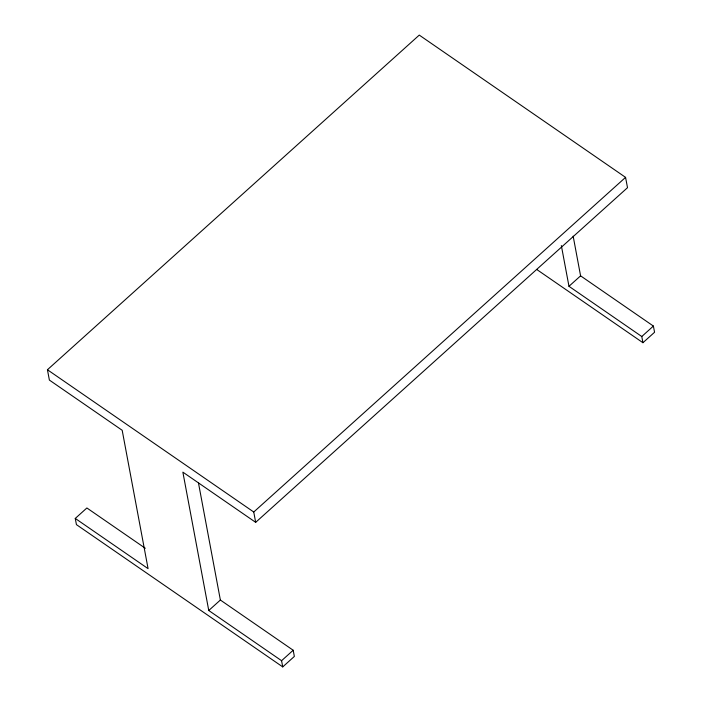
<?xml version="1.0" encoding="UTF-8"?>
<svg xmlns="http://www.w3.org/2000/svg" width="702" height="702" viewBox="0 0 702 702"><rect width="100%" height="100%" fill="white"/><g stroke="black" fill="none" stroke-linecap="round" stroke-linejoin="round"><path stroke-width="1.05" d="M145.314 548.271L86.89 507.976L75.263 518.436L148.078 568.646L122.183 430.282L49.377 380.072L47.438 369.743L419.269 35.1L625.57 177.369L627.509 187.697L255.677 522.341L182.862 472.13L208.757 610.494L281.572 660.705L282.73 666.9L294.349 656.44L293.19 650.245L220.375 600.034L198.499 483.125M255.677 522.341L253.747 512.012L625.57 177.369M208.757 610.494L220.375 600.034M580.589 275.851L653.395 326.061L654.562 332.257L642.935 342.716L641.777 336.521L568.971 286.302L580.589 275.851L573.157 236.162M281.572 660.705L293.19 650.245M641.777 336.521L653.395 326.061M536.635 269.401L642.935 342.716M47.438 369.743L253.747 512.012M282.73 666.9L76.43 524.631L75.263 518.436M561.337 245.551L568.971 286.302"/></g></svg>
